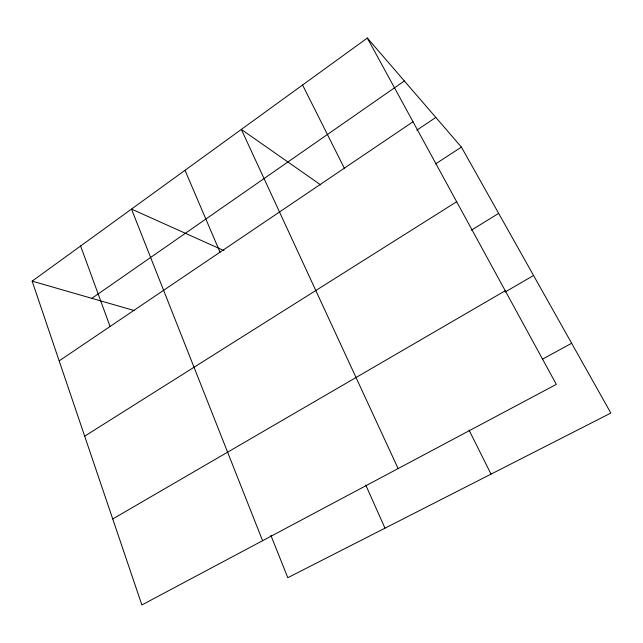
<?xml version="1.0" encoding="UTF-8"?>
<svg xmlns="http://www.w3.org/2000/svg" width="643" height="643" viewBox="0 0 643 643"><rect width="100%" height="100%" fill="white"/><g stroke="black" fill="none" stroke-linecap="round" stroke-linejoin="round"><path stroke-width="0.96" d="M367.338 38.041L556.316 384.377L141.87 604.959L32.15 281.144L367.338 38.041L461.409 147.094L610.85 413.063L287.799 577.711L270.872 535.33M91.861 298.344L404.367 80.97M59.172 360.884L413.023 121.768M416.857 130.151L435.817 117.428M435.665 163.869L461.409 147.094M84.683 436.171L456.659 201.741M471.295 230.21L498.655 213.388M112.734 518.973L505.229 290.757M505.044 292.059L533.553 275.493M542.732 359.035L571.635 343.274M32.15 281.144L134.299 310.569M223.957 250.609L131.493 209.088L262.593 540.707M320.68 184.895L241.334 129.428L398.121 468.57M302.58 85.013L344.326 168.193M469.044 430.087L491.027 474.132M365.795 485.127L384.996 528.176M184.999 170.282L220.01 252.201M80.608 245.996L110.066 326.491"/></g></svg>
